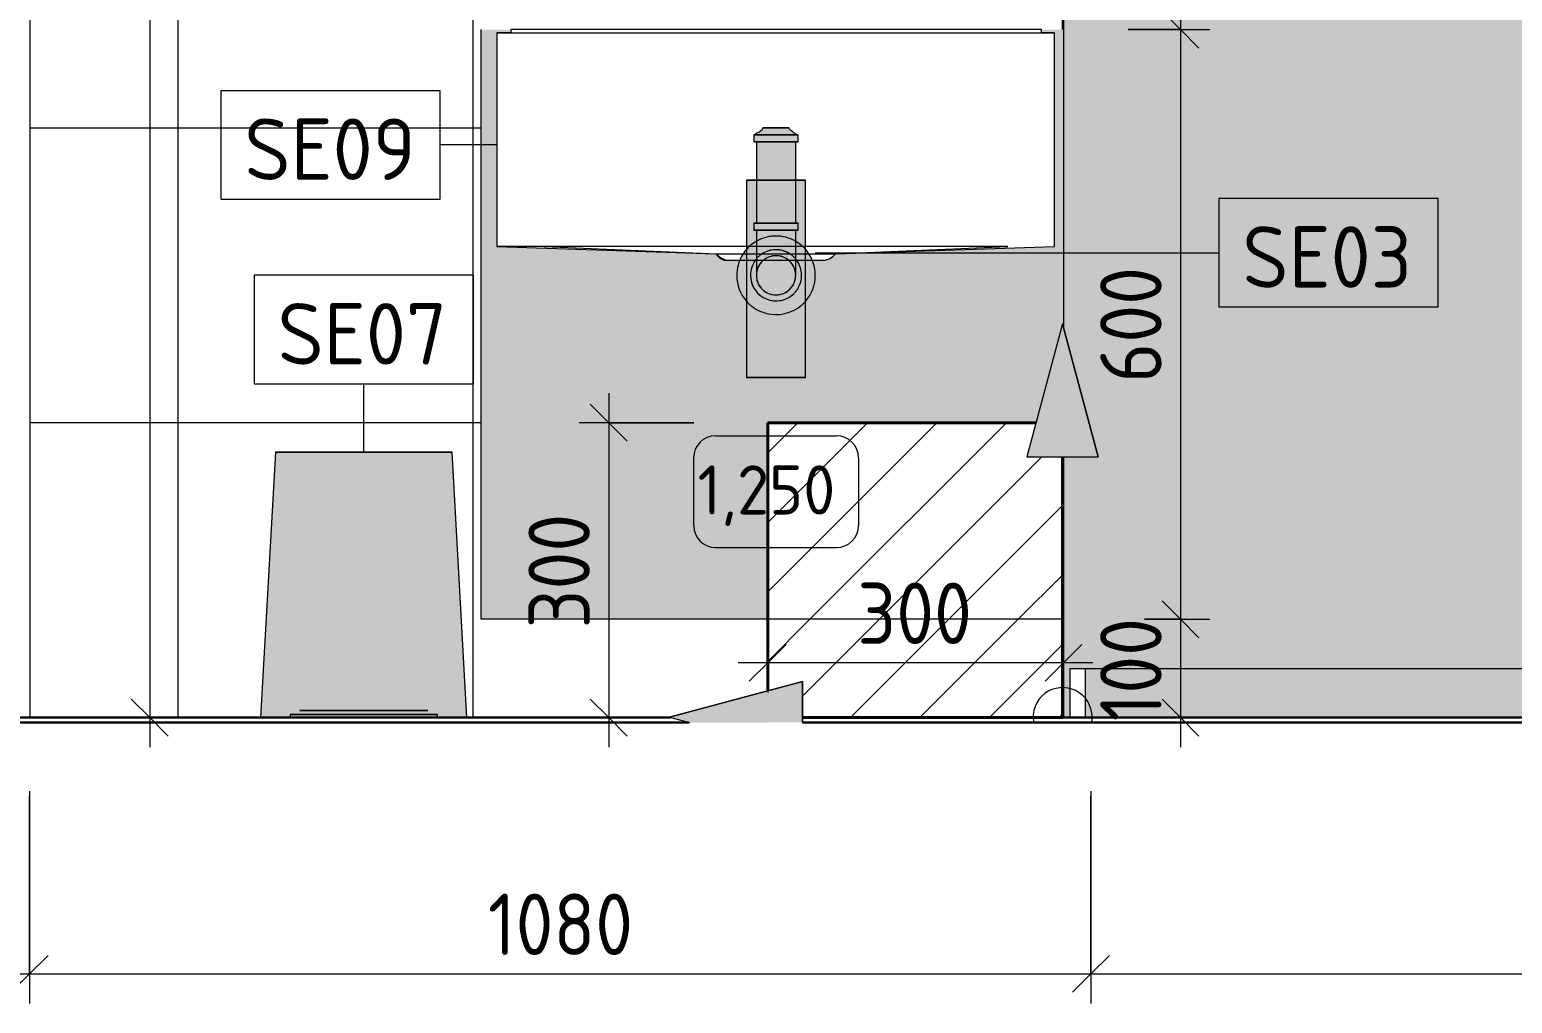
# Model space of a CAD drawing. Header units: millimetres. Extents: x 10189 to 74543, y -2532 to 10466.
# Drawn here: x 51687 to 53196, y 3909 to 4900 of the extents above; entities that cross this region are included whole.
import ezdxf

# ---------------------------------------------------------------- set-up
doc = ezdxf.new("R2010")
doc.units = ezdxf.units.MM
for name, color, linetype, lineweight in [('A-ANNO-DIMS', 7, 'Continuous', 9), ('A-ANNO-DIMS-25', 7, 'Continuous', 9), ('A-DETL-2', 7, 'Continuous', 40), ('A-DETL-GENF', 7, 'Continuous', 9), ('A-GENM', 7, 'Continuous', 9), ('A-WALL-PATT', 7, 'Continuous', 9), ('I-FURN-IDEN', 7, 'Continuous', 9), ('I-WALL', 7, 'Continuous', 9), ('P-SANR-FIXT', 7, 'Continuous', 9), ('P-SANR-FIXT-3', 7, 'Continuous', 18), ('P-SANR-FIXT-IDEN', 7, 'Continuous', 9)]:
    doc.layers.add(name, color=color, linetype=linetype, lineweight=lineweight)
for name, color, linetype, lineweight, true_color in [('A-DETL-GENF-2', 7, 'Continuous', 9, 0xe0e0e0), ('A-FLOR-FNSH-1', 7, 'Continuous', 30, 0x3c3c3c), ('I-FURN-4', 7, 'Continuous', 9, 0xc0c0c0)]:
    doc.layers.add(name, color=color, linetype=linetype, lineweight=lineweight, true_color=true_color)
doc.layers.add('I-FURN-3', color=7, linetype='Continuous', lineweight=9, true_color=0xfbfbfb, transparency=0.7)
doc.layers.add('P-SANR-FIXT-2', color=7, linetype='Continuous', lineweight=9, transparency=0.7)
doc.styles.add('GOST Common_2', font='GOST_Common.ttf', dxfattribs={"height": 50})
doc.styles.add('GOST Common_3', font='GOST_Common.ttf', dxfattribs={"height": 62.5})
doc.styles.add('ISOCPEUR_1', font='isocpeur.ttf', dxfattribs={"width": 0.9, "height": 62.5})
doc.dimstyles.new('ISO-2_5_0_9К_БОЛЬШОЙ_1', dxfattribs={"dimscale": 304.8, "dimtxt": 62.248823, "dimasz": 0.123031, "dimexe": 0.098425, "dimexo": 0.246063, "dimgap": 0, "dimtad": 1, "dimdec": 0, "dimrnd": 10, "dimzin": 0, "dimdsep": 46, "dimtxsty": 'ISOCPEUR_1', "dimblk1": 'OBLIQUE', "dimblk2": 'OBLIQUE', "dimsah": 1, "dimcen": 0.09, "dimdle": 0.098425, "dimazin": 0, "dimtfac": 1, "dimtdec": 4, "dimtix": 1, "dimtmove": 0, "dimatfit": 3, "dimfxl": 1, "dimtvp": 1, "dimtolj": 1, "dimtzin": 0, "dimarcsym": 2})
pattern_1 = [(45, (52706.72, 0), (-35.35534, 35.35534), [])]

# ---------------------------------------------------------------- blocks, each defined once
blk = doc.blocks.new('Мойка кухонная - Раковина Roca Victoria-N Unik 600х460 мм-30768662-Развертка 2_02-4')
at = {"layer": 'P-SANR-FIXT'}
for p, q in [((15475.3, 4896.8), (16043, 4896.8)), ((15489.5, 4896.8), (15475.4, 4896.8)), ((15475.4, 4896.8), (15475.4, 4679.2)), ((16029.5, 4900), (15489.5, 4900)), ((15489.5, 4900), (15489.5, 4896.8)), ((16029.5, 4896.8), (16029.5, 4900)), ((16043, 4896.8), (16029.5, 4896.8)), ((16043, 4679.2), (16043, 4896.8)), ((15995.5, 4679.2), (15475.3, 4679.2)), ((15475.4, 4679.2), (15698.2, 4671.9)), ((15995.5, 4679.2), (15523.4, 4679.2)), ((15523.4, 4679.2), (15698.9, 4671.8)), ((15820, 4671.8), (15995.5, 4679.2)), ((15820, 4671.9), (16043, 4679.2)), ((15698.2, 4671.9), (15820.7, 4671.9)), ((15707, 4665.3), (15759.5, 4665.3)), ((15711.8, 4665.3), (15759.5, 4665.3)), ((15759.5, 4665.3), (15807.1, 4665.3)), ((15759.5, 4665.3), (15806.8, 4665.3))]:
    blk.add_line(p, q, dxfattribs=at)
for centre, radius, start, end in [((15712.5, 4681.8), 17.4, 214.6948, 251.3976), ((15712.6, 4683), 17.7, 219.31, 267.4735), ((15806.4, 4682.7), 17.4, 271.2833, 321.5011), ((15806.3, 4683), 17.7, 272.5265, 320.6865)]:
    blk.add_arc(centre, radius, start, end, dxfattribs=at)
blk = doc.blocks.new('Плинтус - Плинтус темный _ст_школа_-32861828-Развертка 2_02-4')
at = {"layer": 'A-GENM'}
blk.add_hatch(color=256, dxfattribs=at).paths.add_polyline_path([(16074, 4200), (17266, 4200), (17266, 4250), (16074, 4250), (16074, 4218.9)])
for p, q in [((16059, 4200), (16059, 4250)), ((16059, 4250), (16074, 4250)), ((16074, 4250), (17266, 4250)), ((16074, 4250), (16074, 4200)), ((17266, 4250), (17281, 4250)), ((17266, 4200), (17266, 4250)), ((17281, 4250), (17281, 4200))]:
    blk.add_line(p, q, dxfattribs=at)
blk = doc.blocks.new('сифон - Для раковины-30649612-Развертка 2_02-4')
at = {"layer": 'P-SANR-FIXT-2'}
for points in [[(15738, 4793), (15759.5, 4793), (15759.5, 4800), (15746.1, 4800), (15744.8, 4797.8), (15744.2, 4797), (15743.8, 4796.6), (15742.5, 4796), (15742, 4795.4), (15738.1, 4793.1)], [(15764.6, 4793), (15780.8, 4793.1), (15778.4, 4794.6), (15776.8, 4795.5), (15773.6, 4798.4), (15772.7, 4800), (15759.5, 4800), (15759.5, 4793), (15763.7, 4793)], [(15742.1, 4786), (15759.5, 4786), (15759.5, 4793), (15737, 4793), (15737, 4786), (15742.1, 4786)], [(15739.5, 4746.8), (15779.5, 4746.8), (15779.5, 4786), (15739.5, 4786), (15739.5, 4771.6)], [(15760.5, 4786), (15782, 4786), (15782, 4793), (15759.5, 4793), (15759.5, 4786)], [(15759.5, 4703), (15779.5, 4703), (15779.5, 4746.8), (15739.5, 4746.8), (15739.6, 4703), (15758, 4703)], [(15764.6, 4696), (15782, 4696), (15781.7, 4703), (15737, 4703), (15737, 4696), (15764.2, 4696)], [(15779.5, 4684.6), (15779.5, 4696), (15739.5, 4696), (15739.5, 4684.6), (15749.5, 4688.7), (15760.5, 4689.9), (15770, 4688.6), (15778.9, 4684.9)], [(15776.3, 4671.8), (15779.5, 4671.9), (15779.5, 4684.6), (15778.8, 4684.8), (15776.8, 4685.4), (15776.8, 4685), (15748.9, 4688.5), (15742.1, 4684.6), (15742.1, 4685.8), (15739.5, 4684.6), (15739.5, 4671.8), (15745.6, 4671.9), (15747.1, 4673), (15747.9, 4673.1), (15752.7, 4675.1), (15760.5, 4675.9), (15767.2, 4674.7), (15773.3, 4671.9), (15773.6, 4671.8), (15775.9, 4671.8)], [(15733.5, 4668.1), (15733.5, 4668.1), (15733.5, 4668.1)], [(15759.5, 4624), (15767.2, 4625.3), (15772.5, 4627.5), (15778, 4631.8), (15782, 4637), (15784.6, 4643.3), (15785.4, 4650.1), (15784.4, 4657.2), (15782, 4663), (15780.1, 4665.3), (15779.5, 4665.3), (15779.5, 4650), (15778.8, 4644.8), (15776.8, 4640), (15773.6, 4635.9), (15769.5, 4632.7), (15763.9, 4630.6), (15759.5, 4630), (15754.3, 4630.7), (15749.1, 4633), (15745.3, 4635.9), (15742.1, 4640.1), (15740.1, 4644.8), (15739.5, 4650.1), (15739.2, 4665.3), (15738.7, 4665.3), (15736.6, 4662.3), (15734.3, 4656.7), (15733.5, 4649.9), (15734.3, 4643.3), (15736.9, 4637), (15741.8, 4631), (15746.5, 4627.5), (15752.7, 4624.9), (15756.4, 4624.4)], [(15759.5, 4665.3), (15771.5, 4666.8), (15764.6, 4671.8), (15746.1, 4671.8), (15744.1, 4667), (15758.7, 4665.4)]]:
    blk.add_hatch(color=256, dxfattribs=at).paths.add_polyline_path(points)
h = blk.add_hatch(color=256, dxfattribs=at)
h.paths.add_polyline_path([(15729.5, 4546), (15759.5, 4546), (15759.5, 4610), (15749.1, 4611.4), (15739.5, 4615.4), (15731.2, 4621.7), (15729.5, 4624), (15729.5, 4559.1)])
h.paths.add_polyline_path([(15729.5, 4676), (15731.5, 4678.5), (15739.5, 4684.6), (15739.4, 4696), (15737, 4696), (15737, 4703), (15739.5, 4703), (15739.5, 4746.8), (15729.5, 4746.8), (15729.5, 4677.3)])
h = blk.add_hatch(color=256, dxfattribs=at)
h.paths.add_polyline_path([(15789.5, 4546), (15789.5, 4624), (15787.3, 4621.4), (15778.5, 4615), (15769.8, 4611.4), (15759.5, 4610), (15759.5, 4546), (15788.4, 4546)])
h.paths.add_polyline_path([(15789.5, 4676), (15789.5, 4746.8), (15779.5, 4746.8), (15779.5, 4703), (15782, 4703), (15781.9, 4696), (15779.5, 4696), (15779.5, 4684.6), (15787.7, 4678.3), (15788.8, 4676.9)])
h = blk.add_hatch(color=256, dxfattribs=at)
h.paths.add_polyline_path([(15759.5, 4610), (15769.8, 4611.4), (15779.5, 4615.4), (15787.7, 4621.7), (15789.5, 4624), (15789.4, 4665.3), (15789, 4668.5), (15789.5, 4668.6), (15789.5, 4676), (15787.7, 4678.3), (15779.5, 4684.6), (15779.5, 4671.8), (15785.4, 4671.8), (15785.4, 4668.1), (15788.4, 4668.4), (15788.4, 4665.3), (15780.2, 4665.3), (15782, 4663), (15784.6, 4656.7), (15785.4, 4649.9), (15784.4, 4642.8), (15782, 4637), (15777.8, 4631.6), (15771.5, 4627.1), (15766.2, 4624.9), (15759.5, 4624), (15751.7, 4625.3), (15746.5, 4627.5), (15741.1, 4631.6), (15736.6, 4637.7), (15734.3, 4643.3), (15733.5, 4650.1), (15734.3, 4656.7), (15736.9, 4663), (15738.7, 4665.3), (15729.5, 4665.3), (15729.5, 4624), (15731.2, 4621.7), (15739.5, 4615.4), (15749.3, 4611.3), (15757, 4610.3)])
h.paths.add_polyline_path([(15759.5, 4630), (15764.7, 4630.7), (15769.5, 4632.7), (15773.6, 4635.9), (15776.9, 4640.4), (15778.8, 4644.8), (15779.5, 4650.1), (15779.2, 4665.3), (15739.5, 4665.3), (15739.5, 4650), (15740.1, 4644.8), (15742.6, 4639.4), (15745.3, 4635.9), (15749.5, 4632.7), (15754.3, 4630.7), (15756.2, 4630.4)])
h.paths.add_polyline_path([(15745.7, 4671.8), (15746.9, 4671.9), (15747, 4672.7), (15746.5, 4672.5), (15745.8, 4671.9)])
h.paths.add_polyline_path([(15741.2, 4667.3), (15745.3, 4671.6), (15740.7, 4667.9), (15740.3, 4667.4), (15741, 4667.3)])
h.paths.add_polyline_path([(15769.7, 4671.8), (15759.5, 4676), (15749.5, 4673), (15758, 4673.3), (15758.8, 4671.8), (15769.5, 4671.8)])
h.paths.add_polyline_path([(15777.8, 4668.4), (15773.4, 4671.8), (15769.9, 4671.7), (15776.9, 4668.9)])
h.paths.add_polyline_path([(15778.4, 4667.4), (15778.6, 4667.4), (15777.9, 4668.4)])
h.paths.add_polyline_path([(15729.5, 4669), (15732.2, 4671.8), (15739.5, 4671.9), (15739.5, 4684.6), (15731.2, 4678.3), (15729.5, 4676), (15729.5, 4670)])
h = blk.add_hatch(color=256, dxfattribs=at)
h.paths.add_polyline_path([(15742.1, 4684.6), (15748.9, 4688.6), (15742.1, 4685.8)])
h.paths.add_polyline_path([(15778.8, 4684.8), (15778.8, 4684.9), (15769.3, 4688.7), (15758.6, 4689.9), (15749.5, 4688.6), (15776.8, 4685), (15776.8, 4685.4), (15777.2, 4685.2)])
h = blk.add_hatch(color=256, dxfattribs=at)
h.paths.add_polyline_path([(15789.5, 4624), (15794.1, 4630), (15798.1, 4639.6), (15799.4, 4650.1), (15798.1, 4660.4), (15794.1, 4670), (15789.5, 4676), (15789.5, 4668.6), (15793.1, 4668.9), (15795.2, 4665.3), (15789.5, 4665.3), (15789.5, 4630)])
h.paths.add_polyline_path([(15729.5, 4624), (15729.5, 4665.3), (15722.9, 4665.3), (15720.8, 4660.4), (15719.5, 4650), (15720.8, 4639.6), (15724.8, 4630)])
h.paths.add_polyline_path([(15740.3, 4667.4), (15741.1, 4668.4), (15745.3, 4671.8), (15739.5, 4671.8), (15739.7, 4667.4), (15740.1, 4667.4)])
h.paths.add_polyline_path([(15778.6, 4667.4), (15779.5, 4667.5), (15779.5, 4671.8), (15773.6, 4671.6), (15777.9, 4668.4)])
h.paths.add_polyline_path([(15729, 4668.6), (15729.5, 4669), (15729.5, 4676), (15724.4, 4669.1), (15724.8, 4669)])
h = blk.add_hatch(color=256, dxfattribs=at)
h.paths.add_polyline_path([(15794.1, 4665.3), (15795.2, 4665.3), (15793.1, 4668.9), (15789.5, 4668.5), (15789.5, 4665.3)])
h.paths.add_polyline_path([(15725.8, 4665.3), (15729.5, 4665.3), (15729.5, 4668.5), (15724.4, 4669), (15722.9, 4665.3)])
h = blk.add_hatch(color=256, dxfattribs=at)
h.paths.add_polyline_path([(15729.5, 4668.5), (15729.5, 4669), (15729, 4668.6)])
h.paths.add_polyline_path([(15729, 4668.6), (15729, 4668.6), (15724.4, 4669)])
h = blk.add_hatch(color=256, dxfattribs=at)
h.paths.add_polyline_path([(15781.7, 4667.7), (15785.4, 4668.4), (15785.4, 4671.8), (15781.1, 4671.8), (15781.6, 4668.4)])
h.paths.add_polyline_path([(15733.5, 4668.1), (15733.5, 4671.8), (15732.2, 4671.8), (15729.5, 4669), (15729.5, 4668.5), (15733.5, 4668.1)])
h = blk.add_hatch(color=256, dxfattribs=at)
h.paths.add_polyline_path([(15729.5, 4665.3), (15730.5, 4665.3), (15730.5, 4668.4), (15729.5, 4668.5)])
h.paths.add_polyline_path([(15788.4, 4665.3), (15788.4, 4668.4), (15787.7, 4668.3), (15787.7, 4665.3)])
h.paths.add_polyline_path([(15789.5, 4665.3), (15789.5, 4668.5), (15789, 4668.5), (15789.4, 4665.3)])
h = blk.add_hatch(color=256, dxfattribs=at)
h.paths.add_polyline_path([(15781, 4665.3), (15787.7, 4665.3), (15787.7, 4668.3), (15779.5, 4667.4), (15779.6, 4666.1), (15780.2, 4665.3), (15780.7, 4665.3)])
h.paths.add_polyline_path([(15733.5, 4665.3), (15738.7, 4665.3), (15739.5, 4666.3), (15739.5, 4667.5), (15730.5, 4668.4), (15730.5, 4665.3), (15731.7, 4665.3)])
h = blk.add_hatch(color=256, dxfattribs=at)
h.paths.add_polyline_path([(15739.5, 4667.5), (15739.4, 4671.8), (15733.5, 4671.8), (15733.5, 4668.1), (15738.2, 4667.6)])
h.paths.add_polyline_path([(15779.5, 4667.5), (15781.7, 4667.7), (15781.1, 4671.8), (15779.5, 4671.8), (15779.5, 4668.4)])
h = blk.add_hatch(color=256, dxfattribs=at)
h.paths.add_polyline_path([(15780.2, 4665.3), (15779.5, 4666.3), (15779.6, 4665.3), (15780.1, 4665.3)])
h.paths.add_polyline_path([(15739.2, 4665.3), (15739.5, 4665.5), (15739.5, 4666.3), (15738.7, 4665.3)])
h.paths.add_polyline_path([(15756.1, 4671.8), (15758.8, 4671.9), (15758, 4673.3), (15747.1, 4672.7), (15747, 4672.5), (15747.2, 4671.8), (15754.6, 4671.8)])
h = blk.add_hatch(color=256, dxfattribs=at)
h.paths.add_polyline_path([(15779.5, 4666.3), (15779.2, 4667.5), (15778.8, 4667.2), (15779.2, 4666.6)])
h.paths.add_polyline_path([(15739.5, 4666.3), (15740.1, 4667.4), (15739.5, 4667.4), (15739.5, 4667.1)])
h = blk.add_hatch(color=256, dxfattribs=at)
h.paths.add_polyline_path([(15740.9, 4665.3), (15743.6, 4665.6), (15744.1, 4667), (15741, 4667.1), (15740.1, 4666.2), (15740.1, 4667.2), (15739.5, 4666.3), (15739.7, 4665.3), (15740.8, 4665.3)])
h.paths.add_polyline_path([(15779.5, 4665.6), (15779.2, 4666.6), (15778.8, 4666.8), (15779.2, 4666)])
h = blk.add_hatch(color=256, dxfattribs=at)
h.paths.add_polyline_path([(15740.1, 4666.2), (15741, 4667.3), (15740.1, 4667.2)])
h.paths.add_polyline_path([(15778.8, 4666.8), (15778.6, 4667.4), (15778.4, 4667.3)])
h = blk.add_hatch(color=256, dxfattribs=at)
h.paths.add_polyline_path([(15771.7, 4666.6), (15778.4, 4667.4), (15777.8, 4668.4), (15776.8, 4668.8), (15769.5, 4671.8), (15765, 4671.8), (15771.5, 4666.8)])
h.paths.add_polyline_path([(15744.1, 4667), (15746, 4671.8), (15745.7, 4671.8), (15741.2, 4667.3), (15743.7, 4667)])
h = blk.add_hatch(color=256, dxfattribs=at)
h.paths.add_polyline_path([(15759.5, 4665.3), (15744.1, 4666.9), (15743.6, 4665.3), (15758.8, 4665.3)])
h.paths.add_polyline_path([(15779.5, 4665.3), (15779.2, 4666), (15778.4, 4667.3), (15761.9, 4665.3), (15779.2, 4665.3)])
h = blk.add_hatch(color=256, dxfattribs=at)
h.paths.add_polyline_path([(15773.4, 4671.8), (15772.5, 4672.5), (15766.2, 4675.1), (15759.5, 4676), (15769.9, 4671.8), (15772.5, 4671.8)])
h.paths.add_polyline_path([(15747.6, 4673), (15749.5, 4673.3), (15757.8, 4675.8), (15751.7, 4674.7), (15747.9, 4673.1)])
at = {"layer": 'P-SANR-FIXT'}
for p, q in [((15729.5, 4746.8), (15729.5, 4679.2)), ((15739.3, 4746.8), (15729.5, 4746.8)), ((15729.5, 4746.8), (15733.5, 4746.8)), ((15733.5, 4746.8), (15759.5, 4746.8)), ((15751.7, 4746.8), (15739.3, 4746.8)), ((15759.5, 4746.8), (15751.7, 4746.8)), ((15767.2, 4746.8), (15759.5, 4746.8)), ((15759.5, 4746.8), (15789.5, 4746.8)), ((15779.6, 4746.8), (15767.2, 4746.8)), ((15789.5, 4746.8), (15779.6, 4746.8)), ((15789.5, 4679.2), (15789.5, 4746.8)), ((15729.5, 4679.2), (15729.5, 4668.5)), ((15789.5, 4668.6), (15789.5, 4679.2)), ((15729.5, 4668.5), (15729.5, 4665.3)), ((15729.5, 4665.3), (15729.5, 4546)), ((15789.5, 4665.3), (15789.5, 4668.5)), ((15789.5, 4546), (15789.5, 4665.3)), ((15729.5, 4546), (15744.5, 4546)), ((15759.5, 4546), (15729.5, 4546)), ((15744.5, 4546), (15751.7, 4546)), ((15751.7, 4546), (15759.5, 4546)), ((15759.5, 4546), (15780.7, 4546)), ((15789.5, 4546), (15759.5, 4546)), ((15780.7, 4546), (15789.5, 4546))]:
    blk.add_line(p, q, dxfattribs=at)
for radius, start, end in [(40, 132.834, 139.0486), (40, 122.1967, 132.834), (40, 120, 122.1524), (40, 119.1971, 120), (40, 105.247, 118.9104), (40, 98.2449, 105), (40, 90, 98.0276), (40, 75.7175, 90), (40, 75, 75.5111), (40, 61.0596, 74.753), (40, 60, 60.8029), (40, 57.8476, 60), (40, 47.3464, 57.8033), (40, 40.9514, 47.166), (40, 157.2903, 165), (40, 151.4781, 157.2903), (40, 139.0486, 151.4364), (26, 143.5617, 179.6743), (26, 143.5617, 179.6743), (26, 140.8638, 143.5617), (26, 140.8638, 143.5617), (26, 138.3898, 140.8638), (26, 138.3898, 140.8638), (26, 135.0531, 137.8236), (26, 135.0531, 137.8236), (26, 123.1816, 135), (26, 123.1816, 135), (26, 117.2599, 122.7072), (26, 117.2599, 122.7072), (26, 112.8238, 116.5955), (26, 112.8238, 116.5955), (26, 105.0942, 112.3688), (26, 105.0942, 112.3688), (26, 101.5385, 105), (26, 101.5385, 105), (26, 75, 101.1494), (26, 90, 101.1494), (26, 75, 90), (26, 67.6312, 74.9058), (26, 67.6312, 74.9058), (26, 66.2145, 67.1762), (26, 66.2145, 67.1762), (26, 60, 65.9748), (26, 57.2921, 65.9748), (26, 57.2921, 60), (26, 47.9647, 56.8184), (26, 47.9647, 56.8184), (26, 45, 47.7357), (26, 45, 47.7357), (26, 42.2182, 44.9469), (26, 42.2182, 44.9469), (26, 39.1362, 41.6102), (26, 39.1362, 41.6102), (26, 36.4383, 39.1362), (26, 36.4383, 39.1362), (26, 0.3257, 36.4383), (26, 0.3257, 36.4383), (40, 28.6078, 40.9514), (40, 22.7097, 28.5235), (40, 0, 22.7097), (40, 165, 180), (40, 180, 220.9514), (26, 179.7062, 180), (26, 179.7062, 180), (26, 180.3257, 315), (26, 180.3257, 300), (26, 315.6249, 359.6743), (26, 315.6249, 359.6743), (26, 0, 0.2938), (26, 0, 0.2938), (40, 319.0486, 0), (40, 220.9514, 229.1709), (40, 229.5752, 255), (40, 255.3388, 310.4248), (26, 300, 315), (40, 310.8291, 319.0486)]:
    blk.add_arc((15759.5, 4650), radius, start, end, dxfattribs=at)
at = {"layer": 'P-SANR-FIXT-3'}
for p, q in [((15746.1, 4800), (15759.5, 4800)), ((15759.5, 4800), (15746.1, 4800)), ((15759.5, 4800), (15772.8, 4800)), ((15771.8, 4800), (15759.5, 4800)), ((15772.8, 4800), (15771.8, 4800)), ((15737, 4793), (15737, 4786)), ((15737, 4793), (15737.9, 4793)), ((15759.5, 4793), (15737, 4793)), ((15739.2, 4786), (15737, 4786)), ((15737, 4786), (15759.5, 4786)), ((15738, 4793), (15742.1, 4793)), ((15742.1, 4793), (15738, 4793)), ((15738.1, 4793), (15759.5, 4793)), ((15759.5, 4786), (15739.2, 4786)), ((15739.5, 4786), (15739.5, 4746.8)), ((15742.1, 4786), (15739.5, 4786)), ((15739.5, 4786), (15759.5, 4786)), ((15742.4, 4796), (15742.1, 4795.6)), ((15742.1, 4793), (15746.8, 4793)), ((15746.8, 4793), (15742.1, 4793)), ((15759.5, 4786), (15742.1, 4786)), ((15746.8, 4793), (15752.8, 4793)), ((15759.5, 4793), (15746.8, 4793)), ((15752.8, 4793), (15759.5, 4793)), ((15759.5, 4793), (15780.9, 4793)), ((15782, 4793), (15759.5, 4793)), ((15759.5, 4793), (15766.1, 4793)), ((15780.9, 4793), (15759.5, 4793)), ((15769.5, 4786), (15759.5, 4786)), ((15759.5, 4786), (15779.5, 4786)), ((15779.7, 4786), (15759.5, 4786)), ((15759.5, 4786), (15782, 4786)), ((15766.1, 4793), (15776.8, 4793)), ((15779.5, 4786), (15769.5, 4786)), ((15776.8, 4793), (15780.9, 4793)), ((15779.5, 4746.8), (15779.5, 4786)), ((15782, 4786), (15779.7, 4786)), ((15781, 4793), (15782, 4793)), ((15782, 4786), (15782, 4793)), ((15739.5, 4746.8), (15739.5, 4703)), ((15779.5, 4703), (15779.5, 4746.8)), ((15737, 4703), (15737, 4696)), ((15737, 4703), (15737.7, 4703)), ((15739.3, 4703), (15737, 4703)), ((15737, 4696), (15737.7, 4696)), ((15739.8, 4696), (15737, 4696)), ((15737.7, 4703), (15753.4, 4703)), ((15737.7, 4696), (15739.3, 4696)), ((15739.3, 4696), (15739.8, 4696)), ((15740, 4703), (15739.5, 4703)), ((15739.8, 4703), (15739.5, 4703)), ((15739.5, 4703), (15739.8, 4703)), ((15739.5, 4696), (15739.5, 4679.2)), ((15739.5, 4696), (15739.6, 4696)), ((15739.6, 4696), (15739.5, 4696)), ((15753.6, 4696), (15740, 4696)), ((15753.4, 4703), (15740.1, 4703)), ((15749.5, 4703), (15740.1, 4703)), ((15740.1, 4703), (15753.3, 4703)), ((15740.1, 4696), (15753.6, 4696)), ((15740.1, 4696), (15753.6, 4696)), ((15753.6, 4696), (15740.1, 4696)), ((15753.3, 4703), (15749.5, 4703)), ((15753.6, 4703), (15770.7, 4703)), ((15778.8, 4703), (15753.6, 4703)), ((15778.8, 4703), (15753.6, 4703)), ((15753.6, 4703), (15778.8, 4703)), ((15753.6, 4696), (15778.8, 4696)), ((15778.8, 4696), (15753.6, 4696)), ((15753.7, 4696), (15765.3, 4696)), ((15781.9, 4696), (15753.7, 4696)), ((15765.3, 4696), (15778.8, 4696)), ((15770.7, 4703), (15781.9, 4703)), ((15779.6, 4703), (15778.9, 4703)), ((15778.9, 4696), (15779.6, 4696)), ((15779.5, 4703), (15779.1, 4703)), ((15779.1, 4703), (15779.5, 4703)), ((15779.1, 4696), (15779.5, 4696)), ((15779.5, 4696), (15779.1, 4696)), ((15779.5, 4679.2), (15779.5, 4696)), ((15781.2, 4703), (15779.6, 4703)), ((15779.6, 4696), (15781.9, 4696)), ((15781.9, 4703), (15781.2, 4703)), ((15782, 4696), (15782, 4703)), ((15739.5, 4679.2), (15739.5, 4671.8)), ((15779.5, 4671.8), (15779.5, 4679.2)), ((15739.5, 4671.8), (15739.5, 4667.5)), ((15739.5, 4667.4), (15739.5, 4665.3)), ((15739.5, 4665.3), (15739.5, 4650)), ((15779.5, 4667.5), (15779.5, 4671.8)), ((15779.5, 4665.3), (15779.5, 4667.4)), ((15779.5, 4650), (15779.5, 4665.3))]:
    blk.add_line(p, q, dxfattribs=at)
at = {"layer": 'P-SANR-FIXT-3', "flags": 128}
for points in [[(15742.4, 4796), (15744.2, 4797.3), (15745.1, 4798), (15745.7, 4798.9), (15746.1, 4800)], [(15776.6, 4796), (15774.7, 4797.3), (15773.8, 4798), (15773.2, 4798.9), (15772.8, 4800)], [(15742.1, 4795.6), (15741.7, 4795.2), (15740.1, 4794.6), (15739.1, 4794.1), (15738.3, 4793.4), (15738, 4793)], [(15776.6, 4796), (15776.8, 4795.6), (15777.2, 4795.2), (15778.8, 4794.6), (15779.8, 4794.1), (15780.6, 4793.4), (15781, 4793)]]:
    blk.add_lwpolyline(points, dxfattribs=at)
at = {"layer": 'P-SANR-FIXT-3'}
for start, end in [(129.4825, 180), (127.552, 129.4825), (123.9042, 127.5288), (105, 123.8676), (103.8253, 105), (90, 103.5752), (60, 90), (56.1713, 60), (50.5175, 56.0972), (0, 50.5175), (180, 209.8404), (285.1596, 0), (210, 285)]:
    blk.add_arc((15759.5, 4650), 20, start, end, dxfattribs=at)
for points, knots in [([(15746.7, 4665.4), (15746.6, 4665.3), (15746.1, 4664.9), (15745, 4663.9), (15743.5, 4662.2), (15742.3, 4660.4), (15741.5, 4658.9), (15740.8, 4657.3), (15739.8, 4654.4), (15739.5, 4651.8), (15739.5, 4650)], [0.7193475, 0.7193475, 0.7193475, 0.7193475, 0.7291667, 0.75, 0.7916667, 0.8333333, 0.8541667, 0.875, 0.9166667, 1, 1, 1, 1]), ([(15754.7, 4669.4), (15754.5, 4669.4), (15753.6, 4669.1), (15751.8, 4668.5), (15749.8, 4667.6), (15748.7, 4666.9), (15748.3, 4666.6)], [0.5768071, 0.5768071, 0.5768071, 0.5768071, 0.5833333, 0.625, 0.6666667, 0.6881531, 0.6881531, 0.6881531, 0.6881531]), ([(15770.6, 4666.6), (15770.2, 4666.9), (15769.1, 4667.6), (15767.1, 4668.5), (15763.8, 4669.7), (15759.6, 4670.2), (15756.3, 4669.8), (15754.8, 4669.4)], [0.3120626, 0.3120626, 0.3120626, 0.3120626, 0.3333333, 0.375, 0.4166667, 0.5, 0.5754177, 0.5754177, 0.5754177, 0.5754177]), ([(15772.2, 4665.4), (15772, 4665.6), (15771.5, 4666), (15771, 4666.4), (15770.6, 4666.6)], [0.28065254, 0.28065254, 0.28065254, 0.28065254, 0.29166667, 0.3116512, 0.3116512, 0.3116512, 0.3116512]), ([(15776.8, 4660), (15776.6, 4660.4), (15776.1, 4661.1), (15775.1, 4662.5), (15773.9, 4663.9), (15772.8, 4664.9), (15772.3, 4665.3), (15772.2, 4665.4)], [0.1666667, 0.1666667, 0.1666667, 0.1666667, 0.1875, 0.2083333, 0.25, 0.2708333, 0.2806525, 0.2806525, 0.2806525, 0.2806525]), ([(15739.5, 4650), (15739.5, 4648.2), (15739.8, 4645.6), (15740.9, 4642.3), (15741.9, 4640.4), (15742.8, 4638.9), (15743.8, 4637.5), (15745, 4636.1), (15746.3, 4635), (15747.6, 4633.8), (15748.7, 4633.1), (15749.5, 4632.7)], [0, 0, 0, 0, 0.0833333, 0.125, 0.1666667, 0.1875, 0.2083333, 0.25, 0.2708333, 0.2916667, 0.3333333, 0.3333333, 0.3333333, 0.3333333]), ([(15749.5, 4632.7), (15750.2, 4632.2), (15751.8, 4631.5), (15755.1, 4630.3), (15759.5, 4629.8), (15763.8, 4630.3), (15767.1, 4631.5), (15769.5, 4632.6), (15771.3, 4633.8), (15772.6, 4635), (15773.9, 4636.1), (15775.4, 4637.8), (15776.6, 4639.6), (15777.4, 4641.1), (15778.1, 4642.7), (15779.1, 4645.6), (15779.5, 4648.2), (15779.5, 4650)], [0.3333333, 0.3333333, 0.3333333, 0.3333333, 0.375, 0.4166667, 0.5, 0.5833333, 0.625, 0.6666667, 0.7083333, 0.7291667, 0.75, 0.7916667, 0.8333333, 0.8541667, 0.875, 0.9166667, 1, 1, 1, 1]), ([(15779.5, 4650), (15779.5, 4651.8), (15779.1, 4654.4), (15778, 4657.7), (15777.2, 4659.2), (15776.8, 4660)], [0, 0, 0, 0, 0.0833333, 0.125, 0.1666667, 0.1666667, 0.1666667, 0.1666667])]:
    blk.add_open_spline(points, degree=3, knots=knots, dxfattribs=at)
for points in [[(15747.3, 4665.9), (15747.1, 4665.7), (15746.9, 4665.6), (15746.7, 4665.4)], [(15748.3, 4666.6), (15747.9, 4666.4), (15747.6, 4666.1), (15747.3, 4665.9)]]:
    blk.add_open_spline(points, degree=3, dxfattribs=at)
blk = doc.blocks.new('мусорная корзина - Round_ Metal-30590745-Развертка 2_02-4')
at = {"layer": 'P-SANR-FIXT-2'}
for points in [[(15235, 4200), (15265, 4200), (15265, 4203.2), (15415, 4203.2), (15415, 4200), (15445, 4200), (15430, 4470), (15405, 4470), (15405, 4207), (15275, 4207), (15275, 4470), (15250, 4470), (15236.3, 4223.3)], [(15405, 4207), (15405, 4470), (15275, 4470), (15275, 4207), (15403.5, 4207)], [(15386, 4200), (15415, 4200), (15415, 4203.2), (15265, 4203.2), (15265, 4200), (15378.6, 4200)]]:
    blk.add_hatch(color=256, dxfattribs=at).paths.add_polyline_path(points)
at = {"layer": 'P-SANR-FIXT'}
for p, q in [((15250, 4470), (15235, 4200)), ((15250, 4470), (15430, 4470)), ((15274.8, 4470), (15250, 4470)), ((15324.4, 4470), (15274.8, 4470)), ((15275, 4470), (15405, 4470)), ((15405, 4470), (15275, 4470)), ((15405.2, 4470), (15324.4, 4470)), ((15430, 4470), (15405.2, 4470)), ((15445, 4200), (15430, 4470)), ((15265, 4203.2), (15265, 4200)), ((15265, 4203.2), (15339.8, 4203.2)), ((15267.6, 4203.2), (15265, 4203.2)), ((15339.8, 4203.2), (15267.6, 4203.2)), ((15275, 4207), (15323.2, 4207)), ((15323.2, 4207), (15275, 4207)), ((15323.2, 4207), (15356.7, 4207)), ((15356.7, 4207), (15323.2, 4207)), ((15340.2, 4203.2), (15401.9, 4203.2)), ((15401.9, 4203.2), (15340.2, 4203.2)), ((15356.8, 4207), (15372.5, 4207)), ((15372.5, 4207), (15356.8, 4207)), ((15372.7, 4207), (15405, 4207)), ((15405, 4207), (15372.7, 4207)), ((15402.2, 4203.2), (15415, 4203.2)), ((15415, 4203.2), (15402.2, 4203.2)), ((15415, 4200), (15415, 4203.2))]:
    blk.add_line(p, q, dxfattribs=at)
blk = doc.blocks.new('Начало раскладки_красным - Начало раскладки_красным-26104805-Развертка 2_02-4')
at = {"layer": 'A-DETL-GENF'}
for points in [[(16014.8, 4465.3), (16087.3, 4465.3), (16050.9, 4600.5), (16024.1, 4500)], [(15671.6, 4194.8), (15786.4, 4195), (15786.4, 4236.6), (15651.2, 4200.3), (15670.9, 4195)]]:
    blk.add_hatch(color=256, dxfattribs=at).paths.add_polyline_path(points)
for p, q in [((16050.9, 4600.5), (16014.8, 4465.3)), ((16050.9, 4600.5), (16014.8, 4465.3)), ((16087.3, 4465.3), (16050.9, 4600.5)), ((16050.9, 4600.5), (16087.3, 4465.3)), ((16014.8, 4465.3), (16087.3, 4465.3)), ((16014.8, 4465.3), (16087.3, 4465.3)), ((16051.2, 4230.5), (16051, 4465.3)), ((15786.4, 4236.6), (15651.2, 4200.3)), ((15651.2, 4200.3), (15786.4, 4236.6)), ((15786.4, 4194.8), (15786.4, 4236.6)), ((15786.4, 4236.6), (15786.4, 4194.8)), ((15651.2, 4200.3), (15671.6, 4194.8)), ((15651.2, 4200.3), (15671.6, 4194.8)), ((16021.2, 4200.5), (15786.4, 4200.4))]:
    blk.add_line(p, q, dxfattribs=at)
for start, end in [(0.0336, 191.0033), (348.6684, 0.0336)]:
    blk.add_arc((16051.2, 4200.5), 30, start, end, dxfattribs=at)
blk = doc.blocks.new('DIMBLOCK46-Развертка 2_02-4')
at = {"layer": 'A-ANNO-DIMS-25'}
for p, q in [((50247.2, 4125), (50247.2, 3909.1)), ((50247.2, 3939.1), (50247.2, 4120)), ((51687.2, 4125), (51687.2, 3909.1)), ((51687.2, 3939.1), (51687.2, 4120)), ((50247.2, 3939.1), (51687.2, 3939.1))]:
    blk.add_line(p, q, dxfattribs=at)
at = {"layer": 'A-ANNO-DIMS-25', "lineweight": 20}
for p, q in [((50247.2, 3939.1), (50266, 3957.9)), ((51687.2, 3939.1), (51706, 3957.9)), ((50247.2, 3939.1), (50228.5, 3920.4)), ((51687.2, 3939.1), (51668.5, 3920.4))]:
    blk.add_line(p, q, dxfattribs=at)
at = {"layer": 'A-ANNO-DIMS-25', "color": 0, "insert": (50887.6, 4020.8), "char_height": 62.5, "width": 191.056, "attachment_point": 1, "line_spacing_factor": 1.149209, "style": 'ISOCPEUR_1'}
blk.add_mtext('1440', dxfattribs=at)
blk = doc.blocks.new('_Oblique')
at = {"color": 0, "linetype": 'ByBlock', "lineweight": -2}
blk.add_line((-0.5, -0.5), (0.5, 0.5), dxfattribs=at)
blk = doc.blocks.new('DIMBLOCK47-Развертка 2_02-4')
at = {"layer": 'A-ANNO-DIMS-25'}
for p, q in [((51687.2, 4125), (51687.2, 3909.1)), ((51687.2, 3939.1), (51687.2, 4120)), ((52767.3, 4125), (52767.3, 3909.1)), ((52767.3, 3939.1), (52767.3, 4120)), ((51687.2, 3939.1), (52767.3, 3939.1))]:
    blk.add_line(p, q, dxfattribs=at)
at = {"layer": 'A-ANNO-DIMS-25', "lineweight": 20}
for p, q in [((51687.2, 3939.1), (51706, 3957.9)), ((52767.3, 3939.1), (52786.1, 3957.9)), ((51687.2, 3939.1), (51668.5, 3920.4)), ((52767.3, 3939.1), (52748.6, 3920.4))]:
    blk.add_line(p, q, dxfattribs=at)
at = {"layer": 'A-ANNO-DIMS-25', "color": 0, "insert": (52153.6, 4020.8), "char_height": 62.5, "width": 176.691, "attachment_point": 1, "line_spacing_factor": 1.149209, "style": 'ISOCPEUR_1'}
blk.add_mtext('1080', dxfattribs=at)
blk = doc.blocks.new('DIMBLOCK48-Развертка 2_02-4')
at = {"layer": 'A-ANNO-DIMS-25'}
for p, q in [((52767.3, 4125), (52767.3, 3909.1)), ((52767.3, 3939.1), (52767.3, 4120)), ((53967.3, 4125), (53967.3, 3909.1)), ((53967.3, 3939.1), (53967.3, 4120)), ((52767.3, 3939.1), (53967.3, 3939.1))]:
    blk.add_line(p, q, dxfattribs=at)
at = {"layer": 'A-ANNO-DIMS-25', "lineweight": 20}
for p, q in [((52767.3, 3939.1), (52786.1, 3957.9)), ((53967.3, 3939.1), (53986.1, 3957.9)), ((52767.3, 3939.1), (52748.6, 3920.4)), ((53967.3, 3939.1), (53948.6, 3920.4))]:
    blk.add_line(p, q, dxfattribs=at)
at = {"layer": 'A-ANNO-DIMS-25', "color": 0, "insert": (53293.7, 4020.8), "char_height": 62.5, "width": 176.691, "attachment_point": 1, "line_spacing_factor": 1.149209, "style": 'ISOCPEUR_1'}
blk.add_mtext('1200', dxfattribs=at)
blk = doc.blocks.new('М_сантехническая_рамка1 - В рамке-30590747-Развертка 2_02-4')
at = {"layer": 'P-SANR-FIXT-IDEN'}
for p, q in [((15518.4, 5431.5), (15295.1, 5431.5)), ((15295.1, 5431.5), (15295.1, 5321.1)), ((15518.4, 5321.1), (15518.4, 5431.5)), ((15295.1, 5321.1), (15518.4, 5321.1))]:
    blk.add_line(p, q, dxfattribs=at)
blk = doc.blocks.new('Марка_Мебель - В прямоуг_Balcon_Марка-25523697-Развертка 2_02-4')
at = {"layer": 'I-FURN-IDEN'}
for p, q in [((12794, 6544.8), (12916.8, 6544.8)), ((12771.5, 6522.3), (12771.5, 6453.3)), ((12939.3, 6522.3), (12939.3, 6453.5)), ((12793.9, 6431), (12916.8, 6431))]:
    blk.add_line(p, q, dxfattribs=at)
for centre, radius, start, end in [((12794, 6522.3), 22.5, 90, 180), ((12916.8, 6522.3), 22.5, 0, 90), ((12793.9, 6453.3), 22.3, 180, 270), ((12916.8, 6453.5), 22.5, 270, 0)]:
    blk.add_arc(centre, radius, start, end, dxfattribs=at)
blk = doc.blocks.new('DIMBLOCK58-Развертка 2_02-4')
at = {"layer": 'A-ANNO-DIMS-25'}
for p, q in [((52858.3, 4930), (52858.3, 4300)), ((52805.3, 4900), (52888.3, 4900)), ((52858.3, 4900), (52805.3, 4900)), ((52821.8, 4300), (52888.3, 4300)), ((52858.3, 4300), (52821.8, 4300))]:
    blk.add_line(p, q, dxfattribs=at)
at = {"layer": 'A-ANNO-DIMS-25', "lineweight": 20}
for p, q in [((52858.3, 4900), (52839.6, 4918.7)), ((52858.3, 4900), (52877.1, 4881.2)), ((52858.3, 4300), (52839.6, 4318.7)), ((52858.3, 4300), (52877.1, 4281.2))]:
    blk.add_line(p, q, dxfattribs=at)
at = {"layer": 'A-ANNO-DIMS-25', "color": 0, "insert": (52776.7, 4540.7), "char_height": 62.5, "width": 142.215, "attachment_point": 1, "rotation": 90, "line_spacing_factor": 1.149209, "style": 'ISOCPEUR_1'}
blk.add_mtext('600', dxfattribs=at)
blk = doc.blocks.new('DIMBLOCK59-Развертка 2_02-4')
at = {"layer": 'A-ANNO-DIMS-25', "lineweight": 20}
for p, q in [((52858.3, 4300), (52839.6, 4318.7)), ((52858.3, 4300), (52877.1, 4281.2)), ((52858.3, 4200), (52839.6, 4218.7)), ((52858.3, 4200), (52877.1, 4181.2))]:
    blk.add_line(p, q, dxfattribs=at)
at = {"layer": 'A-ANNO-DIMS-25'}
for p, q in [((52821.8, 4300), (52888.3, 4300)), ((52858.3, 4300), (52821.8, 4300)), ((52858.3, 4300), (52858.3, 4170)), ((52809.9, 4200), (52888.3, 4200)), ((52858.3, 4200), (52809.9, 4200))]:
    blk.add_line(p, q, dxfattribs=at)
at = {"layer": 'A-ANNO-DIMS-25', "color": 0, "insert": (52776.7, 4196.1), "char_height": 62.5, "width": 129.286, "attachment_point": 1, "rotation": 90, "line_spacing_factor": 1.149209, "style": 'ISOCPEUR_1'}
blk.add_mtext('100', dxfattribs=at)
blk = doc.blocks.new('DIMBLOCK62-Развертка 2_02-4')
at = {"layer": 'A-ANNO-DIMS-25'}
for p, q in [((51809.4, 6030), (51809.4, 4170)), ((51760.9, 6000), (51839.4, 6000)), ((51809.4, 6000), (51760.9, 6000)), ((51760.9, 4200), (51839.4, 4200)), ((51809.4, 4200), (51760.9, 4200))]:
    blk.add_line(p, q, dxfattribs=at)
at = {"layer": 'A-ANNO-DIMS-25', "lineweight": 20}
for p, q in [((51809.4, 6000), (51790.7, 6018.8)), ((51809.4, 6000), (51828.2, 5981.2)), ((51809.4, 4200), (51790.7, 4218.7)), ((51809.4, 4200), (51828.2, 4181.2))]:
    blk.add_line(p, q, dxfattribs=at)
at = {"layer": 'A-ANNO-DIMS-25', "color": 0, "insert": (51727.8, 5026.4), "char_height": 62.5, "width": 176.691, "attachment_point": 1, "rotation": 90, "line_spacing_factor": 1.149209, "style": 'ISOCPEUR_1'}
blk.add_mtext('1800', dxfattribs=at)
blk = doc.blocks.new('DIMBLOCK63-Развертка 2_02-4')
at = {"layer": 'A-ANNO-DIMS-25'}
for p, q in [((52276.5, 4530), (52276.5, 4170)), ((52363.3, 4500), (52246.5, 4500)), ((52276.5, 4500), (52363.3, 4500)), ((52228, 4200), (52306.5, 4200)), ((52276.5, 4200), (52228, 4200))]:
    blk.add_line(p, q, dxfattribs=at)
at = {"layer": 'A-ANNO-DIMS-25', "lineweight": 20}
for p, q in [((52276.5, 4500), (52257.7, 4518.8)), ((52276.5, 4500), (52295.2, 4481.3)), ((52276.5, 4200), (52257.7, 4218.7)), ((52276.5, 4200), (52295.2, 4181.2))]:
    blk.add_line(p, q, dxfattribs=at)
at = {"layer": 'A-ANNO-DIMS-25', "color": 0, "insert": (52194.8, 4290.7), "char_height": 62.5, "width": 142.215, "attachment_point": 1, "rotation": 90, "line_spacing_factor": 1.149209, "style": 'ISOCPEUR_1'}
blk.add_mtext('300', dxfattribs=at)
blk = doc.blocks.new('DIMBLOCK64-Развертка 2_02-4')
at = {"layer": 'A-ANNO-DIMS-25'}
for p, q in [((52438.3, 4304.1), (52438.3, 4225.6)), ((52438.3, 4255.6), (52438.3, 4304.1)), ((52739.3, 4304.1), (52739.3, 4225.6)), ((52739.3, 4255.6), (52739.3, 4304.1)), ((52769.3, 4255.6), (52408.3, 4255.6))]:
    blk.add_line(p, q, dxfattribs=at)
at = {"layer": 'A-ANNO-DIMS-25', "lineweight": 20}
for p, q in [((52438.3, 4255.6), (52457.1, 4274.4)), ((52739.3, 4255.6), (52758.1, 4274.4)), ((52438.3, 4255.6), (52419.6, 4236.9)), ((52739.3, 4255.6), (52720.6, 4236.9))]:
    blk.add_line(p, q, dxfattribs=at)
at = {"layer": 'A-ANNO-DIMS-25', "color": 0, "insert": (52529.5, 4337.3), "char_height": 62.5, "width": 142.215, "attachment_point": 1, "line_spacing_factor": 1.149209, "style": 'ISOCPEUR_1'}
blk.add_mtext('300', dxfattribs=at)

msp = doc.modelspace()

# ---------------------------------------------------------------- hatches: boundary and pattern name
at = {"layer": 'A-DETL-GENF-2'}
h = msp.add_hatch(dxfattribs=at)
h.set_pattern_fill('FP_21', color=256, style=0, pattern_type=2)
h.set_pattern_definition(pattern_1)
h.paths.add_polyline_path([(52438.3, 4300), (52738.3, 4300), (52738.3, 4465.3), (52702.1, 4465.3), (52711.4, 4500), (52438.3, 4500), (52438.3, 4437.6)])
h = msp.add_hatch(dxfattribs=at)
h.set_pattern_fill('FP_21', color=256, style=0, pattern_type=2)
h.set_pattern_definition(pattern_1)
h.paths.add_polyline_path([(52473.7, 4199.9), (52738.3, 4200), (52738.3, 4300), (52438.3, 4300), (52438.3, 4227.1), (52473.7, 4236.6), (52473.7, 4200)])
at = {"layer": 'A-WALL-PATT'}
msp.add_hatch(color=256, dxfattribs=at).paths.add_polyline_path([(52746.3, 4200), (52746.3, 4250), (53967.3, 4250), (53967.3, 7600), (52746.3, 7600), (52746.3, 6000), (52739.3, 6000), (52739.3, 4596.6), (52774.6, 4465.3), (52739.3, 4465.3), (52739.3, 4200)])
h = msp.add_hatch(dxfattribs=at)
h.set_pattern_fill('FP_20', color=256, style=0, pattern_type=2)
h.set_pattern_definition([(90, (53338.3, 4200), (-300, 2e-14), []), (180, (53338.3, 4200), (-4e-14, -300), [])])
h.paths.add_polyline_path([(51687.3, 4200), (51922.3, 4200), (51937.3, 4470), (52117.3, 4470), (52132.3, 4200), (52338.5, 4200.3), (52438.3, 4227.1), (52438.3, 4300), (52146.8, 4300), (52146.8, 4900), (52423.8, 4900), (52426, 5015), (52425.9, 5018.5), (52426.2, 5024.5), (52426.5, 5031), (52427, 5045.5), (52466.6, 5045.3), (52466.8, 5044.3), (52466.9, 5042.1), (52466.6, 5042), (52467.2, 5026.2), (52467.4, 5025.3), (52467.2, 5024.8), (52468, 4996.8), (52467.9, 4993.3), (52467.9, 4991.8), (52468.1, 4990.9), (52469.6, 4905.7), (52469.7, 4900), (52739.3, 4900), (52739.3, 6000), (51687.3, 6000), (51687.3, 4200.1)])
h.paths.add_polyline_path([(52739.3, 4200), (52739.3, 4300), (52738.3, 4300), (52738.3, 4200)])
h.paths.add_polyline_path([(52425.9, 4992.4), (52425.9, 4994.6), (52425.9, 4995.1), (52426.4, 4994.9), (52426.5, 4995.2), (52426.6, 4995.8), (52426.6, 4996.1), (52426.7, 4996.3), (52427, 4996.4), (52427.7, 4996.4), (52426.7, 4998.4), (52426.8, 5006.6), (52426.6, 5007.5), (52426.3, 5009.1), (52426, 5009.6), (52425.7, 5001.2), (52425.6, 4992.9), (52425.8, 4992.5)])
h.paths.add_polyline_path([(52467.7, 4993.7), (52468, 4995.5), (52467.4, 5006.3), (52467.2, 5006.2), (52467, 5006.7), (52466.7, 5007.1), (52466.6, 5006.6), (52466.6, 5005.2), (52466.6, 5005), (52466.8, 4998.2), (52465.9, 4996.1), (52466.2, 4995.9), (52465.9, 4995.4), (52466.3, 4995.2), (52466.8, 4995.3), (52467.1, 4995.4), (52467.4, 4995.7), (52467.4, 4994.9), (52467.5, 4994.9), (52467.7, 4993.7)])
h.paths.add_polyline_path([(52427, 4996.4), (52426.7, 4997), (52427.5, 4996.5)])
h.paths.add_polyline_path([(52467.5, 5012.5), (52467.2, 5013.9), (52467.1, 5013.5), (52467.2, 5012.8), (52467.4, 5012.6)])
h.paths.add_polyline_path([(52426, 5012.5), (52426.3, 5013.3), (52426.2, 5013.6), (52426, 5013.6), (52426, 5013.1)])
h.paths.add_polyline_path([(52426.4, 5013.9), (52426.1, 5014.4), (52426.3, 5013.9)])
h.paths.add_polyline_path([(52426.6, 5014.7), (52426.3, 5014.9), (52426.6, 5014.7)])
h.paths.add_polyline_path([(52467, 5014.8), (52467.5, 5015.2), (52467.3, 5015.2), (52467, 5015)])
h.paths.add_polyline_path([(52426.6, 5015), (52426.3, 5015.2), (52426.6, 5015.1)])
h.paths.add_polyline_path([(52078.5, 5019), (52066.6, 5019), (52066.6, 5149.9), (52078.5, 5149.9), (52078.5, 5163.3), (52079, 5163.8), (52085.5, 5164), (52085.8, 5164.7), (52085.8, 5174.4), (52084.4, 5174.4), (52083.9, 5174.9), (52083.9, 5197.2), (52084.4, 5197.7), (52089.2, 5198.2), (52094.1, 5198.4), (52102.4, 5197.8), (52103.8, 5197.7), (52104.3, 5197.2), (52104.3, 5174.9), (52103.8, 5174.4), (52102.4, 5174.4), (52102.7, 5164), (52103.4, 5163.8), (52109.2, 5163.8), (52109.7, 5163.3), (52109.7, 5149.9), (52121.6, 5149.9), (52121.6, 5019), (52109.7, 5019)])
h.paths.add_polyline_path([(52426.3, 5039.7), (52426.4, 5043.1), (52426.3, 5039.8)])
at = {"layer": 'I-FURN-3'}
h = msp.add_hatch(color=256, dxfattribs=at)
h.paths.add_polyline_path([(52352.3, 4300), (52438.3, 4300), (52438.3, 4500), (52711.4, 4500), (52738.3, 4600.3), (52739.3, 4596.6), (52739.3, 4900), (52716.8, 4900), (52716.8, 4896.8), (52730.3, 4896.8), (52730.3, 4679.2), (52507.3, 4671.8), (52504.6, 4669.1), (52500.3, 4666.7), (52497.9, 4665.8), (52494.1, 4665.3), (52483.3, 4665.3), (52485.4, 4660.4), (52486.8, 4650), (52485.4, 4639.6), (52481.4, 4630), (52476.8, 4624), (52476.8, 4546), (52416.8, 4546), (52416.8, 4624), (52412.1, 4630), (52408.1, 4639.6), (52406.8, 4650.1), (52408.5, 4661.2), (52410.2, 4665.3), (52394.3, 4665.3), (52390.5, 4667.2), (52387.9, 4669.1), (52385.5, 4671.8), (52352.3, 4673), (52162.7, 4679.2), (52162.7, 4896.8), (52176.8, 4896.8), (52176.8, 4900), (52146.8, 4900), (52146.8, 4300), (52161.4, 4300)])
h.paths.add_polyline_path([(52738.3, 4300), (52739.3, 4300), (52739.3, 4465.3), (52738.3, 4465.3)])

# ---------------------------------------------------------------- linework, layer by layer
at = {"layer": 'A-DETL-2'}
for p, q in [((52711.4, 4500), (52438.3, 4500)), ((52438.3, 4500), (52438.3, 4227.1)), ((52738.3, 4199.9), (52738.3, 4465.3)), ((52473.7, 4199.9), (52738.3, 4199.9))]:
    msp.add_line(p, q, dxfattribs=at)
at = {"layer": 'A-FLOR-FNSH-1'}
for p, q in [((52339.5, 4200), (51617.2, 4200)), ((51617.2, 4195), (52358.2, 4195)), ((59687.3, 4200), (52473.7, 4200)), ((52473.7, 4195), (59687.3, 4195))]:
    msp.add_line(p, q, dxfattribs=at)
at = {"layer": 'I-FURN-4'}
for p, q in [((52146.8, 4300), (52146.8, 4900)), ((52438.3, 4300), (52146.8, 4300)), ((52738.3, 4300), (52438.3, 4300)), ((52739.3, 4300), (52738.3, 4300))]:
    msp.add_line(p, q, dxfattribs=at)
at = {"layer": 'I-WALL'}
for p, q in [((51687.3, 6000), (51687.3, 4200)), ((52739.3, 6000), (52739.3, 4596.6)), ((52739.3, 4465.3), (52739.3, 4200))]:
    msp.add_line(p, q, dxfattribs=at)
at = {"layer": 'P-SANR-FIXT-IDEN'}
for p, q in [((52162.6, 4782.7), (52105.2, 4782.7)), ((52486.8, 4673), (52897.5, 4673)), ((52027.3, 4470), (52027.3, 4539.6))]:
    msp.add_line(p, q, dxfattribs=at)

# ---------------------------------------------------------------- block references
at = {"layer": 'A-DETL-GENF'}
msp.add_blockref('Начало раскладки_красным - Начало раскладки_красным-26104805-Развертка 2_02-4', (36687.3, 0), dxfattribs=at)
at = {"layer": 'A-GENM'}
msp.add_blockref('Плинтус - Плинтус темный _ст_школа_-32861828-Развертка 2_02-4', (36687.3, 0), dxfattribs=at)
at = {"layer": 'I-FURN-IDEN'}
msp.add_blockref('Марка_Мебель - В прямоуг_Balcon_Марка-25523697-Развертка 2_02-4', (39591.4, -2058.1), dxfattribs=at)
at = {"layer": 'P-SANR-FIXT'}
for name in ['Мойка кухонная - Раковина Roca Victoria-N Unik 600х460 мм-30768662-Развертка 2_02-4', 'сифон - Для раковины-30649612-Развертка 2_02-4', 'мусорная корзина - Round_ Metal-30590745-Развертка 2_02-4']:
    msp.add_blockref(name, (36687.3, 0), dxfattribs=at)
at = {"layer": 'P-SANR-FIXT-IDEN'}
for p in [(36586.7, -593.7), (37602.3, -703.3), (36620.5, -781.5)]:
    msp.add_blockref('М_сантехническая_рамка1 - В рамке-30590747-Развертка 2_02-4', p, dxfattribs=at)

# ---------------------------------------------------------------- texts
at = {"layer": 'I-FURN-IDEN', "insert": (52367, 4456.6), "char_height": 50, "width": 184.388, "attachment_point": 1, "style": 'GOST Common_2'}
msp.add_mtext('1,250', dxfattribs=at)
at = {"layer": 'P-SANR-FIXT-IDEN', "char_height": 62.5, "width": 222.468, "attachment_point": 1, "style": 'GOST Common_3'}
for s, insert in [('SE09', (51905.7, 4809.6)), ('SE03', (52921.3, 4699.9)), ('SE07', (51939.5, 4621.7))]:
    msp.add_mtext(s, dxfattribs=dict(at, insert=insert))

# ---------------------------------------------------------------- dimensions: what is measured, and where the dimension line sits
at = {"layer": 'A-ANNO-DIMS'}
for base, p1, p2, override, picture, middle in [((51809.4, 4200), (51835.9, 6000), (51835.9, 4200), {"dimpost": '<>', "dimfxl": 1800}, 'DIMBLOCK62-Развертка 2_02-4', (51778.2, 5100)), ((52858.3, 4300), (52730.3, 4900), (52746.8, 4300), {"dimpost": '<>', "dimfxl": 600.225374}, 'DIMBLOCK58-Развертка 2_02-4', (52827.1, 4600)), ((52276.5, 4200), (52438.3, 4500), (52303, 4200), {"dimpost": '<>', "dimfxl": 329.104773}, 'DIMBLOCK63-Развертка 2_02-4', (52245.2, 4350)), ((52858.3, 4200), (52746.8, 4300), (52884.9, 4200), {"dimpost": '<>', "dimfxl": 170.504193}, 'DIMBLOCK59-Развертка 2_02-4', (52827.1, 4250))]:
    dim = msp.add_linear_dim(base=base, p1=p1, p2=p2, angle=90, dimstyle='ISO-2_5_0_9К_БОЛЬШОЙ_1', override=override, dxfattribs=at)
    dim.commit()
    dim.dimension.update_dxf_attribs({"geometry": picture, "text_midpoint": middle})
for base, p1, p2, override, picture, middle in [((52438.3, 4255.6), (52739.3, 4229.1), (52438.3, 4229.1), {"dimpost": '<>', "dimfxl": 301}, 'DIMBLOCK64-Развертка 2_02-4', (52588.8, 4286.9)), ((51687.2, 3939.1), (50247.2, 4200), (51687.2, 4200), {"dimpost": '<>', "dimfxl": 1440}, 'DIMBLOCK46-Развертка 2_02-4', (50967.2, 3970.4)), ((52767.3, 3939.1), (51687.2, 4200), (52767.3, 4200), {"dimpost": '<>', "dimfxl": 1080.089937}, 'DIMBLOCK47-Развертка 2_02-4', (52227.3, 3970.4)), ((53967.3, 3939.1), (52767.3, 4200), (53967.3, 4200), {"dimpost": '<>', "dimfxl": 1200.000003}, 'DIMBLOCK48-Развертка 2_02-4', (53367.3, 3970.4))]:
    dim = msp.add_linear_dim(base=base, p1=p1, p2=p2, dimstyle='ISO-2_5_0_9К_БОЛЬШОЙ_1', override=override, dxfattribs=at)
    dim.commit()
    dim.dimension.update_dxf_attribs({"geometry": picture, "text_midpoint": middle})

doc.saveas('drawing.dxf')
